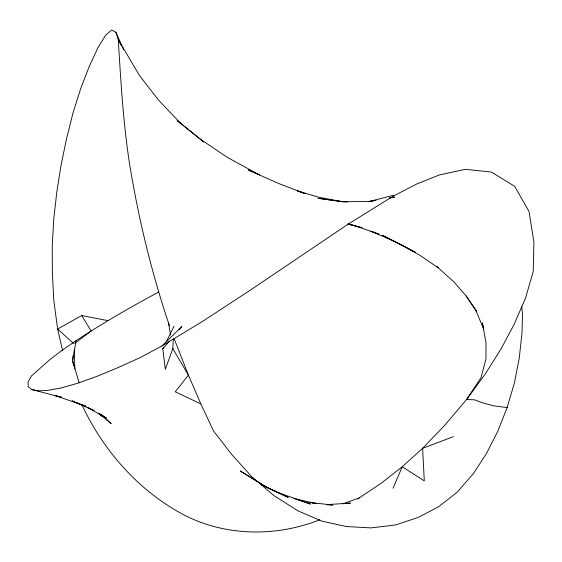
<?xml version="1.0" encoding="UTF-8"?>
<svg xmlns="http://www.w3.org/2000/svg" width="562" height="562" viewBox="0 0 562 562"><rect width="100%" height="100%" fill="white"/><g stroke="black" fill="none" stroke-linecap="round" stroke-linejoin="round"><path stroke-width="0.84" d="M163.563 347.267L162.79 348.826L165.305 369.262L172.829 348.616L173.328 339.146M73.039 355.704L72.596 360.741L73.601 365.714M158.519 292.135C130.377 307.147 102.783 323.213 76.081 340.67L72.596 360.741L79.165 382.877M174.108 338.577L188.382 375.1L200.852 403.902L213.56 431.04L232.008 454.784L251.474 476.393L273.891 495.593L297.965 510.844L321.822 521.1L346.431 526.559L370.899 527.894L395.655 524.957L418.374 517.356L438.486 506.826L457.243 492.143L473.604 473.316L486.446 453.534L497.918 431.012L507.121 407.583L514.363 383.144L519.239 358.149L522.014 332.908L522.491 313.266L521.62 306.543M393.028 488.273L402.23 466.748L422.617 448.321L444.858 425.132L466.572 399.505L485.238 374.06L501.142 348.749L513.907 324.787L525.407 298.527L533.254 271.334L533.9 242.201L529.025 211.502L514.68 186.338L491.399 172.049L465.385 169.317L439.421 174.937L416.983 183.886L392.803 196.391L347.435 224.624L250.055 290.329L202.32 321.555L161.891 346.009L140.444 357.453L117.809 367.731L96.994 376.343L77.521 383.312L60.759 388.04L47.236 390.506L37.759 390.78L31.444 389.466L28.107 386.558L28.1 381.921L31.388 376.013L49.779 359.673L61.694 350.604L76.081 340.67M166.275 341.815L174.016 326.227M162.79 348.826L168.944 341.64M179.011 329.873L181.807 326.606L161.891 346.009M74.753 343.431L91.142 330.983L81.701 315.528L57.619 329.058L62.67 350.793M357.818 498.845L380.959 483.439L402.23 466.748L424.296 480.882L422.617 448.321L453.408 436.66M319.771 519.773C277.129 536.71 227.856 536.52 186.303 516.141C140.261 492.544 103.9 451.827 82.143 405.23M359.28 497.974L342.925 503.798L350.562 503.116L326.929 504.599M393.386 195.267L368.693 201.688L373.716 200.803M389.621 197.986L394.643 197.093L389.571 197.95M376.055 200.241L368.454 201.533L342.806 201.702L318.113 198.33L342.806 201.702M326.845 504.774L332.683 505.02L309.093 502.393M347.26 202.025L342.047 201.66L318.577 197.199L297.298 190.855L304.927 193.567M507.121 407.583L493.745 405.841L482.87 402.954L474.553 399.835L466.572 399.505L480.946 377.797L485.968 358.942L486.011 342.764L482.379 322.834L483.531 328.384M309.079 502.442L310.73 502.723M312.388 503.004L316.525 503.7L293.912 498.459L310.442 504.037L278.731 492.818L261.225 484.739L288.158 497.356L266.472 487.128L240.403 471.075L266.472 487.128M81.701 315.528L107.988 320.663M347.695 224.069L361.928 227.694M31.444 389.466L61.827 397.418L54.486 395.283L86.098 406.361L76.804 402.694M348.559 224.027L355.247 225.805L379.034 234.249M348.58 224.062L361.935 227.743M378.219 233.876L370.843 231.144L394.777 241.541L413.4 251.214M304.878 193.532L277.937 183.219L248.453 169.991L259.567 174.986L227.455 157.451L200.578 139.376L177.135 120.514L203.774 142.003L200.578 139.376M74.479 401.774L72.154 400.861L74.514 401.935M76.081 402.631L94.086 410.59L87.293 407.352L106.415 418.044L100.682 414.278M200.852 403.902L175.267 391.791L188.382 375.1L172.829 348.616M415.55 252.359L382.42 235.302L403.649 246.1L420.004 255.373L438.227 267.8L437.088 266.788L453.478 281.506L466.165 295.935L476.695 311.566M123.703 49.8L115.856 32.196L111.705 29.997L105.712 35.076L97.844 47.854L89 67.026L80.57 88.951L72.863 113.461L66.344 139.615L60.914 165.959L56.797 192.049L53.804 218.485L52.231 246.044L52.357 272.261L53.804 300.291L57.619 329.058L73.439 343.375M99.917 413.913L111.178 423.608L100.809 414.299M98.385 413.077L101.441 416.182L99.762 414.194M180.283 123.022L158.4 99.945L139.432 75.441L118.259 39.593L115.856 32.196M466.165 295.935L476.702 311.608M121.322 45.529L118.259 39.593C121.209 87.145 123.844 134.824 132.646 181.744C141.231 229.647 153.138 276.954 168.565 323.115L169.436 325.56M475.733 310.119L483.692 329.177M168.565 323.115L170.553 335.015M74.254 349.971L74.837 368.904"/></g></svg>
